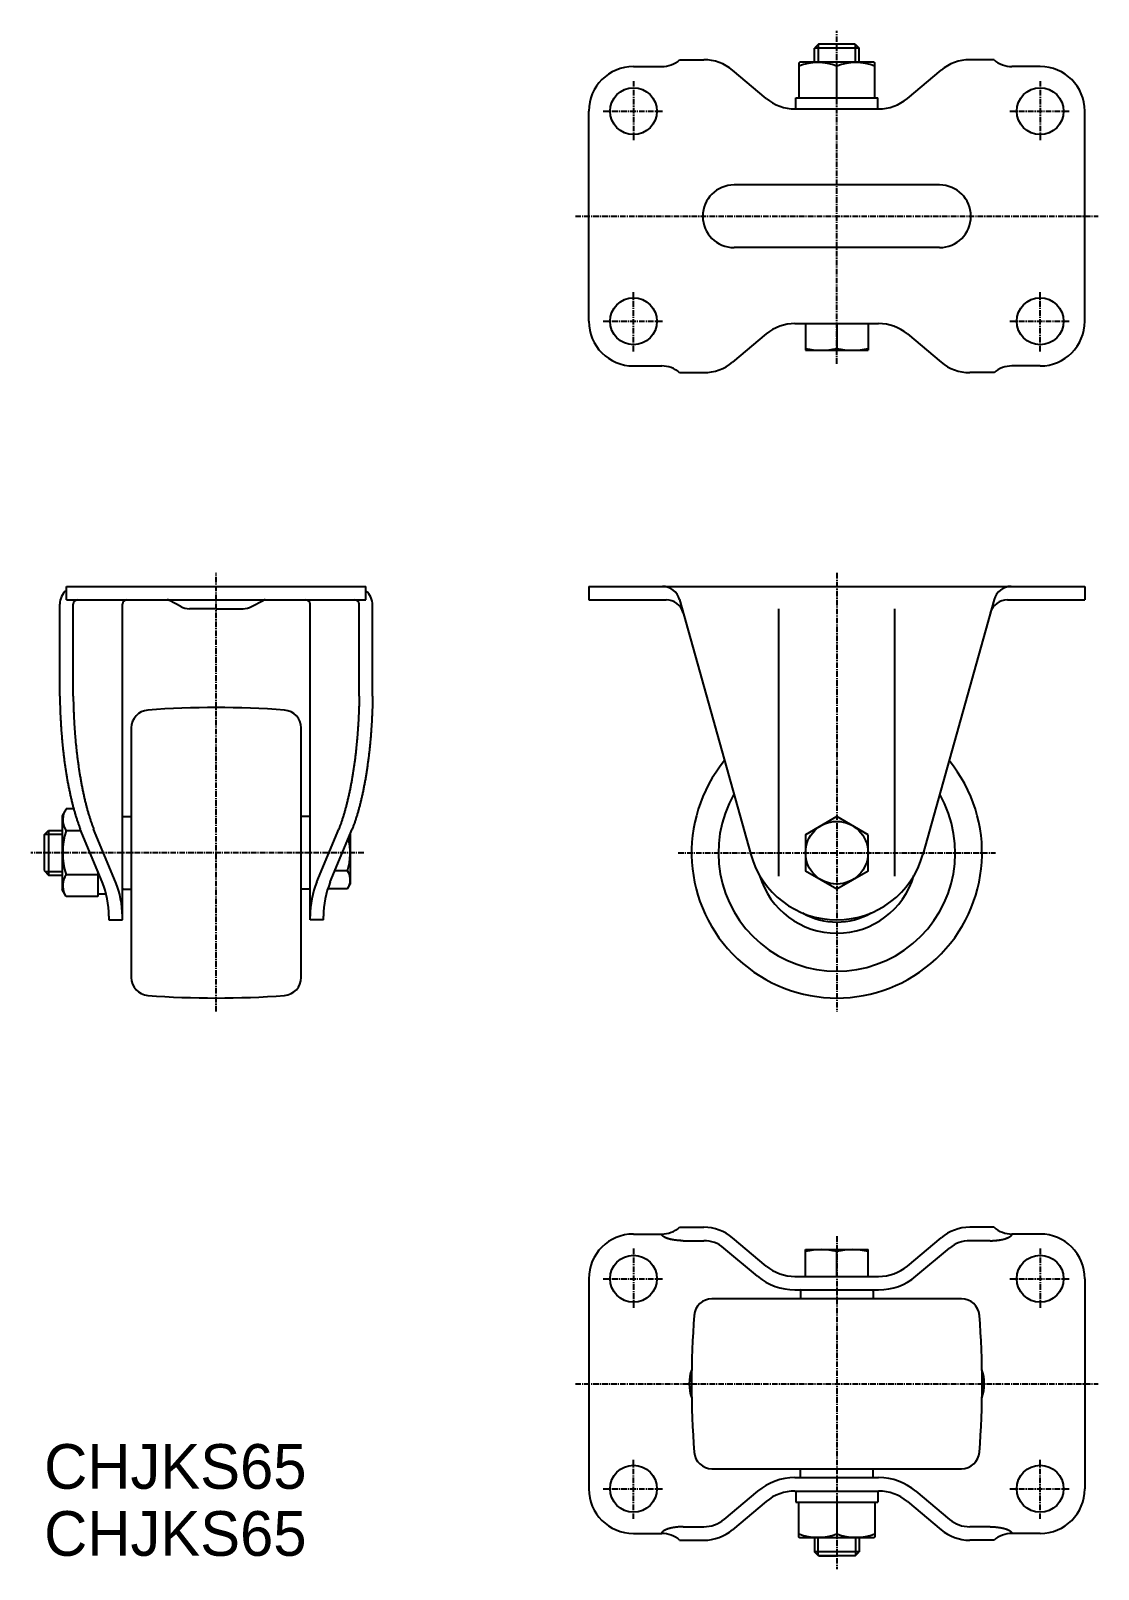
# Model space of a CAD drawing. Extents: x -2838 to -2599, y -132 to 212.
import ezdxf

# ---------------------------------------------------------------- set-up
doc = ezdxf.new("R2010")
doc.units = 0
doc.linetypes.add('CENTER', pattern=[2, 1.25, -0.25, 0.25, -0.25])
doc.layers.get('0').update_dxf_attribs({"linetype": 'CONTINUOUS'})
doc.layers.add('CENTER', color=1, linetype='CENTER')

msp = doc.modelspace()

# ---------------------------------------------------------------- linework, layer by layer
at = {"color": 7, "linetype": 'CONTINUOUS'}
for p, q in [((-2661.52, 209.3), (-2662.39, 208.42)), ((-2652.39, 208.42), (-2662.39, 208.42)), ((-2662.39, 205.3), (-2662.39, 208.42)), ((-2653.27, 209.3), (-2661.52, 209.3)), ((-2653.27, 209.3), (-2652.39, 208.42)), ((-2652.39, 205.3), (-2652.39, 208.42)), ((-2702.89, 204.3), (-2696.58, 204.3)), ((-2692.57, 205.8), (-2687.14, 205.8)), ((-2673.18, 197.13), (-2680.71, 203.46)), ((-2665.64, 205.3), (-2665.89, 205.15)), ((-2665.89, 205.15), (-2665.89, 197.3)), ((-2649.14, 205.3), (-2665.64, 205.3)), ((-2657.39, 197.3), (-2657.39, 204.39)), ((-2649.14, 205.3), (-2648.89, 205.15)), ((-2648.89, 197.3), (-2648.89, 205.15)), ((-2641.6, 197.13), (-2634.07, 203.46)), ((-2622.21, 205.8), (-2627.64, 205.8)), ((-2611.89, 204.3), (-2618.2, 204.3)), ((-2666.59, 197.3), (-2648.19, 197.3)), ((-2666.59, 194.8), (-2666.59, 197.3)), ((-2648.19, 194.8), (-2648.19, 197.3)), ((-2712.89, 147.3), (-2712.89, 194.3)), ((-2666.75, 194.8), (-2648.03, 194.8)), ((-2601.89, 147.3), (-2601.89, 194.3)), ((-2634.39, 177.8), (-2680.39, 177.8)), ((-2634.39, 163.8), (-2680.39, 163.8)), ((-2666.75, 146.8), (-2648.03, 146.8)), ((-2664.39, 146.8), (-2664.39, 140.8)), ((-2657.39, 146.8), (-2657.39, 141.23)), ((-2650.39, 146.8), (-2650.39, 140.8)), ((-2673.18, 144.46), (-2680.71, 138.13)), ((-2641.6, 144.46), (-2634.07, 138.13)), ((-2664.39, 140.8), (-2650.39, 140.8)), ((-2702.89, 137.3), (-2696.58, 137.3)), ((-2692.57, 135.8), (-2687.14, 135.8)), ((-2622.21, 135.8), (-2627.64, 135.8)), ((-2611.89, 137.3), (-2618.2, 137.3)), ((-2829.76, 87.98), (-2762.76, 87.98)), ((-2829.76, 84.98), (-2829.76, 87.98)), ((-2762.76, 84.98), (-2762.76, 87.98)), ((-2712.89, 87.98), (-2601.89, 87.98)), ((-2712.89, 87.98), (-2712.89, 84.98)), ((-2601.89, 87.98), (-2601.89, 84.98)), ((-2831.26, 63.43), (-2831.26, 83.98)), ((-2829.76, 84.98), (-2762.76, 84.98)), ((-2828.26, 63.43), (-2828.26, 83.98)), ((-2817.26, 13.38), (-2817.26, 83.98)), ((-2804.17, 83.47), (-2806.73, 84.86)), ((-2796.26, 82.98), (-2802.26, 82.98)), ((-2796.26, 82.98), (-2790.26, 82.98)), ((-2788.34, 83.47), (-2785.78, 84.86)), ((-2775.26, 13.38), (-2775.26, 83.98)), ((-2764.26, 63.43), (-2764.26, 83.98)), ((-2761.26, 63.43), (-2761.26, 83.78)), ((-2712.89, 84.98), (-2695.59, 84.98)), ((-2692.57, 85.06), (-2676.65, 28)), ((-2670.39, 23.18), (-2670.39, 82.98)), ((-2644.39, 23.18), (-2644.39, 82.98)), ((-2622.21, 85.06), (-2638.13, 28)), ((-2619.19, 84.98), (-2601.89, 84.98)), ((-2815.26, 56.31), (-2815.26, 0.46)), ((-2777.26, 0.46), (-2777.26, 56.31)), ((-2829.85, 38.2), (-2830.76, 36.63)), ((-2828.15, 38.2), (-2829.85, 38.2)), ((-2830.76, 36.63), (-2830.76, 20.13)), ((-2817.06, 36.53), (-2815.26, 36.53)), ((-2775.46, 36.53), (-2777.26, 36.53)), ((-2834.76, 32.38), (-2833.76, 33.38)), ((-2834.76, 32.38), (-2834.76, 24.38)), ((-2833.76, 33.38), (-2833.76, 23.38)), ((-2833.76, 33.38), (-2830.76, 33.38)), ((-2826.52, 33.29), (-2829.85, 33.29)), ((-2821.78, 21.86), (-2826.69, 33.69)), ((-2818.78, 21.86), (-2823.69, 33.69)), ((-2773.73, 21.86), (-2768.82, 33.69)), ((-2770.73, 21.86), (-2765.82, 33.69)), ((-2766.26, 32.65), (-2766.26, 21.38)), ((-2834.76, 24.38), (-2833.76, 23.38)), ((-2822.76, 24.21), (-2822.76, 18.57)), ((-2766.88, 24.34), (-2769.7, 24.34)), ((-2833.76, 23.38), (-2830.76, 23.38)), ((-2822.76, 23.47), (-2829.85, 23.47)), ((-2766.88, 20.3), (-2766.26, 21.38)), ((-2829.85, 18.57), (-2830.76, 20.13)), ((-2822.76, 18.57), (-2829.85, 18.57)), ((-2822.76, 19.18), (-2820.89, 19.18)), ((-2817.06, 20.23), (-2815.26, 20.23)), ((-2775.46, 20.23), (-2777.26, 20.23)), ((-2766.88, 20.3), (-2771.3, 20.3)), ((-2820.26, 14.2), (-2820.26, 13.38)), ((-2772.26, 13.38), (-2772.26, 14.2)), ((-2820.26, 13.38), (-2817.26, 13.38)), ((-2772.26, 13.38), (-2775.26, 13.38)), ((-2702.89, -56.92), (-2696.58, -56.92)), ((-2692.57, -55.42), (-2687.14, -55.42)), ((-2691.74, -58.42), (-2687.14, -58.42)), ((-2673.18, -64.08), (-2680.71, -57.76)), ((-2641.6, -64.08), (-2634.07, -57.76)), ((-2622.21, -55.42), (-2627.64, -55.42)), ((-2623.04, -58.42), (-2627.64, -58.42)), ((-2611.89, -56.92), (-2618.2, -56.92)), ((-2675.11, -66.38), (-2682.64, -60.06)), ((-2664.39, -66.42), (-2664.39, -60.42)), ((-2664.39, -60.42), (-2650.39, -60.42)), ((-2657.39, -66.42), (-2657.39, -60.85)), ((-2650.39, -66.42), (-2650.39, -60.42)), ((-2639.67, -66.38), (-2632.14, -60.06)), ((-2712.89, -66.92), (-2712.89, -113.92)), ((-2666.75, -66.42), (-2648.03, -66.42)), ((-2601.89, -66.92), (-2601.89, -113.92)), ((-2629.47, -71.42), (-2685.32, -71.42)), ((-2666.75, -69.42), (-2648.03, -69.42)), ((-2665.54, -69.62), (-2665.54, -71.42)), ((-2649.24, -69.62), (-2649.24, -71.42)), ((-2685.32, -109.42), (-2629.47, -109.42)), ((-2665.54, -111.22), (-2665.54, -109.42)), ((-2649.24, -111.22), (-2649.24, -109.42)), ((-2666.75, -111.42), (-2648.03, -111.42)), ((-2675.11, -114.46), (-2682.64, -120.78)), ((-2673.18, -116.76), (-2680.71, -123.08)), ((-2666.75, -114.42), (-2648.03, -114.42)), ((-2666.59, -114.42), (-2666.59, -116.92)), ((-2666.59, -116.92), (-2648.19, -116.92)), ((-2665.89, -124.78), (-2665.89, -116.92)), ((-2657.39, -116.92), (-2657.39, -124.02)), ((-2648.89, -116.92), (-2648.89, -124.78)), ((-2648.19, -114.42), (-2648.19, -116.92)), ((-2641.6, -116.76), (-2634.07, -123.08)), ((-2639.67, -114.46), (-2632.14, -120.78)), ((-2691.74, -122.42), (-2687.14, -122.42)), ((-2623.04, -122.42), (-2627.64, -122.42)), ((-2702.89, -123.92), (-2696.58, -123.92)), ((-2692.57, -125.42), (-2687.14, -125.42)), ((-2665.64, -124.92), (-2665.89, -124.78)), ((-2649.14, -124.92), (-2665.64, -124.92)), ((-2662.39, -124.92), (-2662.39, -128.04)), ((-2652.39, -124.92), (-2652.39, -128.04)), ((-2649.14, -124.92), (-2648.89, -124.78)), ((-2622.21, -125.42), (-2627.64, -125.42)), ((-2611.89, -123.92), (-2618.2, -123.92)), ((-2652.39, -128.04), (-2662.39, -128.04)), ((-2661.52, -128.92), (-2662.39, -128.04)), ((-2653.27, -128.92), (-2661.52, -128.92)), ((-2661.52, -128.92), (-2657.39, -128.92)), ((-2653.27, -128.92), (-2657.39, -128.92)), ((-2653.27, -128.92), (-2652.39, -128.04))]:
    msp.add_line(p, q, dxfattribs=at)
at = {"color": 3, "linetype": 'CONTINUOUS'}
for p, q in [((-2661.58, 209.23), (-2661.58, 205.3)), ((-2653.2, 205.3), (-2653.2, 209.23)), ((-2834.57, 32.57), (-2830.76, 32.57)), ((-2834.57, 24.19), (-2830.76, 24.19)), ((-2661.58, -128.86), (-2661.58, -124.92)), ((-2653.2, -124.92), (-2653.2, -128.86))]:
    msp.add_line(p, q, dxfattribs=at)
at = {"color": 7, "linetype": 'CONTINUOUS'}
msp.add_lwpolyline([(-2650.39, 32.42), (-2657.39, 36.46), (-2664.39, 32.42), (-2664.39, 24.34), (-2657.39, 20.3), (-2650.39, 24.34)], close=True, dxfattribs=at)
for points in [[(-2831.26, 63.43, 0), (-2831.25, 63.16, 0), (-2831.25, 62.89, 0), (-2831.24, 62.62, 0), (-2831.24, 62.35, 0), (-2831.23, 62.09, 0), (-2831.23, 61.82, 0), (-2831.22, 61.55, 0), (-2831.21, 61.28, 0), (-2831.2, 61.01, 0), (-2831.19, 60.74, 0), (-2831.18, 60.47, 0), (-2831.18, 60.2, 0), (-2831.16, 59.93, 0), (-2831.15, 59.66, 0), (-2831.14, 59.39, 0), (-2831.13, 59.13, 0), (-2831.12, 58.86, 0), (-2831.1, 58.59, 0), (-2831.09, 58.32, 0), (-2831.08, 58.06, 0), (-2831.06, 57.79, 0), (-2831.05, 57.52, 0), (-2831.03, 57.26, 0), (-2831.01, 56.99, 0), (-2831, 56.72, 0), (-2830.98, 56.46, 0), (-2830.96, 56.19, 0), (-2830.94, 55.93, 0), (-2830.92, 55.67, 0), (-2830.9, 55.4, 0), (-2830.88, 55.14, 0), (-2830.86, 54.88, 0), (-2830.84, 54.61, 0), (-2830.82, 54.35, 0), (-2830.8, 54.09, 0), (-2830.78, 53.83, 0), (-2830.75, 53.57, 0), (-2830.73, 53.31, 0), (-2830.71, 53.05, 0), (-2830.68, 52.79, 0), (-2830.66, 52.53, 0), (-2830.63, 52.28, 0), (-2830.6, 52.02, 0), (-2830.58, 51.76, 0), (-2830.55, 51.51, 0), (-2830.52, 51.25, 0), (-2830.49, 51, 0), (-2830.46, 50.74, 0), (-2830.43, 50.49, 0), (-2830.4, 50.24, 0), (-2830.37, 49.98, 0), (-2830.34, 49.73, 0), (-2830.31, 49.48, 0), (-2830.28, 49.23, 0), (-2830.25, 48.98, 0), (-2830.21, 48.74, 0), (-2830.18, 48.49, 0), (-2830.15, 48.24, 0), (-2830.11, 48, 0), (-2830.08, 47.75, 0), (-2830.04, 47.51, 0), (-2830.01, 47.26, 0), (-2829.97, 47.02, 0), (-2829.93, 46.78, 0), (-2829.9, 46.54, 0), (-2829.86, 46.3, 0), (-2829.82, 46.06, 0), (-2829.78, 45.82, 0), (-2829.74, 45.59, 0), (-2829.7, 45.35, 0), (-2829.66, 45.12, 0), (-2829.62, 44.88, 0), (-2829.58, 44.65, 0), (-2829.54, 44.42, 0), (-2829.5, 44.18, 0), (-2829.46, 43.95, 0), (-2829.41, 43.73, 0), (-2829.37, 43.5, 0), (-2829.33, 43.27, 0), (-2829.28, 43.05, 0), (-2829.24, 42.82, 0), (-2829.19, 42.6, 0), (-2829.15, 42.37, 0), (-2829.1, 42.15, 0), (-2829.05, 41.93, 0), (-2829.01, 41.71, 0), (-2828.96, 41.5, 0), (-2828.91, 41.28, 0), (-2828.87, 41.06, 0), (-2828.82, 40.85, 0), (-2828.77, 40.64, 0), (-2828.72, 40.42, 0), (-2828.67, 40.21, 0), (-2828.62, 40, 0), (-2828.57, 39.8, 0), (-2828.52, 39.59, 0), (-2828.47, 39.38, 0), (-2828.41, 39.18, 0), (-2828.36, 38.98, 0), (-2828.31, 38.77, 0), (-2828.26, 38.57, 0), (-2828.2, 38.37, 0), (-2828.15, 38.18, 0), (-2828.1, 37.98, 0), (-2828.04, 37.78, 0), (-2827.99, 37.59, 0), (-2827.93, 37.4, 0), (-2827.88, 37.21, 0), (-2827.82, 37.02, 0), (-2827.76, 36.83, 0), (-2827.71, 36.64, 0), (-2827.65, 36.46, 0), (-2827.59, 36.27, 0), (-2827.54, 36.09, 0), (-2827.48, 35.91, 0), (-2827.42, 35.73, 0), (-2827.36, 35.55, 0), (-2827.3, 35.38, 0), (-2827.24, 35.2, 0), (-2827.18, 35.03, 0), (-2827.12, 34.86, 0), (-2827.06, 34.69, 0), (-2827, 34.52, 0), (-2826.94, 34.35, 0), (-2826.88, 34.18, 0), (-2826.82, 34.02, 0), (-2826.75, 33.86, 0), (-2826.69, 33.69, 0)], [(-2828.26, 63.43, 0), (-2828.25, 63.16, 0), (-2828.25, 62.89, 0), (-2828.24, 62.62, 0), (-2828.24, 62.35, 0), (-2828.23, 62.09, 0), (-2828.23, 61.82, 0), (-2828.22, 61.55, 0), (-2828.21, 61.28, 0), (-2828.2, 61.01, 0), (-2828.19, 60.74, 0), (-2828.18, 60.47, 0), (-2828.18, 60.2, 0), (-2828.16, 59.93, 0), (-2828.15, 59.66, 0), (-2828.14, 59.39, 0), (-2828.13, 59.13, 0), (-2828.12, 58.86, 0), (-2828.1, 58.59, 0), (-2828.09, 58.32, 0), (-2828.08, 58.06, 0), (-2828.06, 57.79, 0), (-2828.05, 57.52, 0), (-2828.03, 57.26, 0), (-2828.01, 56.99, 0), (-2828, 56.72, 0), (-2827.98, 56.46, 0), (-2827.96, 56.19, 0), (-2827.94, 55.93, 0), (-2827.92, 55.67, 0), (-2827.9, 55.4, 0), (-2827.88, 55.14, 0), (-2827.86, 54.88, 0), (-2827.84, 54.61, 0), (-2827.82, 54.35, 0), (-2827.8, 54.09, 0), (-2827.78, 53.83, 0), (-2827.75, 53.57, 0), (-2827.73, 53.31, 0), (-2827.71, 53.05, 0), (-2827.68, 52.79, 0), (-2827.66, 52.53, 0), (-2827.63, 52.28, 0), (-2827.6, 52.02, 0), (-2827.58, 51.76, 0), (-2827.55, 51.51, 0), (-2827.52, 51.25, 0), (-2827.49, 51, 0), (-2827.46, 50.74, 0), (-2827.43, 50.49, 0), (-2827.4, 50.24, 0), (-2827.37, 49.98, 0), (-2827.34, 49.73, 0), (-2827.31, 49.48, 0), (-2827.28, 49.23, 0), (-2827.25, 48.98, 0), (-2827.21, 48.74, 0), (-2827.18, 48.49, 0), (-2827.15, 48.24, 0), (-2827.11, 48, 0), (-2827.08, 47.75, 0), (-2827.04, 47.51, 0), (-2827.01, 47.26, 0), (-2826.97, 47.02, 0), (-2826.93, 46.78, 0), (-2826.9, 46.54, 0), (-2826.86, 46.3, 0), (-2826.82, 46.06, 0), (-2826.78, 45.82, 0), (-2826.74, 45.59, 0), (-2826.7, 45.35, 0), (-2826.66, 45.12, 0), (-2826.62, 44.88, 0), (-2826.58, 44.65, 0), (-2826.54, 44.42, 0), (-2826.5, 44.18, 0), (-2826.46, 43.95, 0), (-2826.41, 43.73, 0), (-2826.37, 43.5, 0), (-2826.33, 43.27, 0), (-2826.28, 43.05, 0), (-2826.24, 42.82, 0), (-2826.19, 42.6, 0), (-2826.15, 42.37, 0), (-2826.1, 42.15, 0), (-2826.05, 41.93, 0), (-2826.01, 41.71, 0), (-2825.96, 41.5, 0), (-2825.91, 41.28, 0), (-2825.87, 41.06, 0), (-2825.82, 40.85, 0), (-2825.77, 40.64, 0), (-2825.72, 40.42, 0), (-2825.67, 40.21, 0), (-2825.62, 40, 0), (-2825.57, 39.8, 0), (-2825.52, 39.59, 0), (-2825.47, 39.38, 0), (-2825.41, 39.18, 0), (-2825.36, 38.98, 0), (-2825.31, 38.77, 0), (-2825.26, 38.57, 0), (-2825.2, 38.37, 0), (-2825.15, 38.18, 0), (-2825.1, 37.98, 0), (-2825.04, 37.78, 0), (-2824.99, 37.59, 0), (-2824.93, 37.4, 0), (-2824.88, 37.21, 0), (-2824.82, 37.02, 0), (-2824.76, 36.83, 0), (-2824.71, 36.64, 0), (-2824.65, 36.46, 0), (-2824.59, 36.27, 0), (-2824.54, 36.09, 0), (-2824.48, 35.91, 0), (-2824.42, 35.73, 0), (-2824.36, 35.55, 0), (-2824.3, 35.38, 0), (-2824.24, 35.2, 0), (-2824.18, 35.03, 0), (-2824.12, 34.86, 0), (-2824.06, 34.69, 0), (-2824, 34.52, 0), (-2823.94, 34.35, 0), (-2823.88, 34.18, 0), (-2823.82, 34.02, 0), (-2823.75, 33.86, 0), (-2823.69, 33.69, 0)], [(-2764.26, 63.43, 0), (-2764.26, 63.16, 0), (-2764.27, 62.89, 0), (-2764.27, 62.62, 0), (-2764.28, 62.35, 0), (-2764.28, 62.09, 0), (-2764.29, 61.82, 0), (-2764.3, 61.55, 0), (-2764.3, 61.28, 0), (-2764.31, 61.01, 0), (-2764.32, 60.74, 0), (-2764.33, 60.47, 0), (-2764.34, 60.2, 0), (-2764.35, 59.93, 0), (-2764.36, 59.66, 0), (-2764.37, 59.39, 0), (-2764.39, 59.13, 0), (-2764.4, 58.86, 0), (-2764.41, 58.59, 0), (-2764.42, 58.32, 0), (-2764.44, 58.06, 0), (-2764.45, 57.79, 0), (-2764.47, 57.52, 0), (-2764.48, 57.26, 0), (-2764.5, 56.99, 0), (-2764.52, 56.72, 0), (-2764.54, 56.46, 0), (-2764.55, 56.19, 0), (-2764.57, 55.93, 0), (-2764.59, 55.67, 0), (-2764.61, 55.4, 0), (-2764.63, 55.14, 0), (-2764.65, 54.88, 0), (-2764.67, 54.61, 0), (-2764.69, 54.35, 0), (-2764.72, 54.09, 0), (-2764.74, 53.83, 0), (-2764.76, 53.57, 0), (-2764.79, 53.31, 0), (-2764.81, 53.05, 0), (-2764.84, 52.79, 0), (-2764.86, 52.53, 0), (-2764.89, 52.28, 0), (-2764.91, 52.02, 0), (-2764.94, 51.76, 0), (-2764.97, 51.51, 0), (-2764.99, 51.25, 0), (-2765.02, 51, 0), (-2765.05, 50.74, 0), (-2765.08, 50.49, 0), (-2765.11, 50.24, 0), (-2765.14, 49.98, 0), (-2765.17, 49.73, 0), (-2765.2, 49.48, 0), (-2765.24, 49.23, 0), (-2765.27, 48.98, 0), (-2765.3, 48.74, 0), (-2765.33, 48.49, 0), (-2765.37, 48.24, 0), (-2765.4, 48, 0), (-2765.44, 47.75, 0), (-2765.47, 47.51, 0), (-2765.51, 47.26, 0), (-2765.55, 47.02, 0), (-2765.58, 46.78, 0), (-2765.62, 46.54, 0), (-2765.66, 46.3, 0), (-2765.69, 46.06, 0), (-2765.73, 45.82, 0), (-2765.77, 45.59, 0), (-2765.81, 45.35, 0), (-2765.85, 45.12, 0), (-2765.89, 44.88, 0), (-2765.93, 44.65, 0), (-2765.98, 44.42, 0), (-2766.02, 44.18, 0), (-2766.06, 43.95, 0), (-2766.1, 43.73, 0), (-2766.15, 43.5, 0), (-2766.19, 43.27, 0), (-2766.23, 43.05, 0), (-2766.28, 42.82, 0), (-2766.32, 42.6, 0), (-2766.37, 42.37, 0), (-2766.41, 42.15, 0), (-2766.46, 41.93, 0), (-2766.51, 41.71, 0), (-2766.55, 41.5, 0), (-2766.6, 41.28, 0), (-2766.65, 41.06, 0), (-2766.7, 40.85, 0), (-2766.75, 40.64, 0), (-2766.8, 40.42, 0), (-2766.85, 40.21, 0), (-2766.9, 40, 0), (-2766.95, 39.8, 0), (-2767, 39.59, 0), (-2767.05, 39.38, 0), (-2767.1, 39.18, 0), (-2767.15, 38.98, 0), (-2767.21, 38.77, 0), (-2767.26, 38.57, 0), (-2767.31, 38.37, 0), (-2767.37, 38.18, 0), (-2767.42, 37.98, 0), (-2767.47, 37.78, 0), (-2767.53, 37.59, 0), (-2767.58, 37.4, 0), (-2767.64, 37.21, 0), (-2767.7, 37.02, 0), (-2767.75, 36.83, 0), (-2767.81, 36.64, 0), (-2767.87, 36.46, 0), (-2767.92, 36.27, 0), (-2767.98, 36.09, 0), (-2768.04, 35.91, 0), (-2768.1, 35.73, 0), (-2768.16, 35.55, 0), (-2768.21, 35.38, 0), (-2768.27, 35.2, 0), (-2768.33, 35.03, 0), (-2768.39, 34.86, 0), (-2768.45, 34.69, 0), (-2768.51, 34.52, 0), (-2768.58, 34.35, 0), (-2768.64, 34.18, 0), (-2768.7, 34.02, 0), (-2768.76, 33.86, 0), (-2768.82, 33.69, 0)], [(-2761.26, 63.43, 0), (-2761.26, 63.16, 0), (-2761.27, 62.89, 0), (-2761.27, 62.62, 0), (-2761.28, 62.35, 0), (-2761.28, 62.09, 0), (-2761.29, 61.82, 0), (-2761.3, 61.55, 0), (-2761.3, 61.28, 0), (-2761.31, 61.01, 0), (-2761.32, 60.74, 0), (-2761.33, 60.47, 0), (-2761.34, 60.2, 0), (-2761.35, 59.93, 0), (-2761.36, 59.66, 0), (-2761.37, 59.39, 0), (-2761.39, 59.13, 0), (-2761.4, 58.86, 0), (-2761.41, 58.59, 0), (-2761.42, 58.32, 0), (-2761.44, 58.06, 0), (-2761.45, 57.79, 0), (-2761.47, 57.52, 0), (-2761.48, 57.26, 0), (-2761.5, 56.99, 0), (-2761.52, 56.72, 0), (-2761.54, 56.46, 0), (-2761.55, 56.19, 0), (-2761.57, 55.93, 0), (-2761.59, 55.67, 0), (-2761.61, 55.4, 0), (-2761.63, 55.14, 0), (-2761.65, 54.88, 0), (-2761.67, 54.61, 0), (-2761.69, 54.35, 0), (-2761.72, 54.09, 0), (-2761.74, 53.83, 0), (-2761.76, 53.57, 0), (-2761.79, 53.31, 0), (-2761.81, 53.05, 0), (-2761.84, 52.79, 0), (-2761.86, 52.53, 0), (-2761.89, 52.28, 0), (-2761.91, 52.02, 0), (-2761.94, 51.76, 0), (-2761.97, 51.51, 0), (-2761.99, 51.25, 0), (-2762.02, 51, 0), (-2762.05, 50.74, 0), (-2762.08, 50.49, 0), (-2762.11, 50.24, 0), (-2762.14, 49.98, 0), (-2762.17, 49.73, 0), (-2762.2, 49.48, 0), (-2762.24, 49.23, 0), (-2762.27, 48.98, 0), (-2762.3, 48.74, 0), (-2762.33, 48.49, 0), (-2762.37, 48.24, 0), (-2762.4, 48, 0), (-2762.44, 47.75, 0), (-2762.47, 47.51, 0), (-2762.51, 47.26, 0), (-2762.55, 47.02, 0), (-2762.58, 46.78, 0), (-2762.62, 46.54, 0), (-2762.66, 46.3, 0), (-2762.69, 46.06, 0), (-2762.73, 45.82, 0), (-2762.77, 45.59, 0), (-2762.81, 45.35, 0), (-2762.85, 45.12, 0), (-2762.89, 44.88, 0), (-2762.93, 44.65, 0), (-2762.98, 44.42, 0), (-2763.02, 44.18, 0), (-2763.06, 43.95, 0), (-2763.1, 43.73, 0), (-2763.15, 43.5, 0), (-2763.19, 43.27, 0), (-2763.23, 43.05, 0), (-2763.28, 42.82, 0), (-2763.32, 42.6, 0), (-2763.37, 42.37, 0), (-2763.41, 42.15, 0), (-2763.46, 41.93, 0), (-2763.51, 41.71, 0), (-2763.55, 41.5, 0), (-2763.6, 41.28, 0), (-2763.65, 41.06, 0), (-2763.7, 40.85, 0), (-2763.75, 40.64, 0), (-2763.8, 40.42, 0), (-2763.85, 40.21, 0), (-2763.9, 40, 0), (-2763.95, 39.8, 0), (-2764, 39.59, 0), (-2764.05, 39.38, 0), (-2764.1, 39.18, 0), (-2764.15, 38.98, 0), (-2764.21, 38.77, 0), (-2764.26, 38.57, 0), (-2764.31, 38.37, 0), (-2764.37, 38.18, 0), (-2764.42, 37.98, 0), (-2764.47, 37.78, 0), (-2764.53, 37.59, 0), (-2764.58, 37.4, 0), (-2764.64, 37.21, 0), (-2764.7, 37.02, 0), (-2764.75, 36.83, 0), (-2764.81, 36.64, 0), (-2764.87, 36.46, 0), (-2764.92, 36.27, 0), (-2764.98, 36.09, 0), (-2765.04, 35.91, 0), (-2765.1, 35.73, 0), (-2765.16, 35.55, 0), (-2765.21, 35.38, 0), (-2765.27, 35.2, 0), (-2765.33, 35.03, 0), (-2765.39, 34.86, 0), (-2765.45, 34.69, 0), (-2765.51, 34.52, 0), (-2765.58, 34.35, 0), (-2765.64, 34.18, 0), (-2765.7, 34.02, 0), (-2765.76, 33.86, 0), (-2765.82, 33.69, 0)], [(-2691.74, -58.42, 0), (-2691.8, -58.42, 0), (-2691.85, -58.42, 0), (-2691.91, -58.42, 0), (-2691.97, -58.42, 0), (-2692.03, -58.41, 0), (-2692.09, -58.41, 0), (-2692.15, -58.41, 0), (-2692.2, -58.41, 0), (-2692.26, -58.41, 0), (-2692.32, -58.4, 0), (-2692.38, -58.4, 0), (-2692.44, -58.4, 0), (-2692.49, -58.39, 0), (-2692.55, -58.39, 0), (-2692.61, -58.39, 0), (-2692.67, -58.38, 0), (-2692.72, -58.38, 0), (-2692.78, -58.38, 0), (-2692.84, -58.37, 0), (-2692.89, -58.37, 0), (-2692.95, -58.36, 0), (-2693.01, -58.36, 0), (-2693.06, -58.35, 0), (-2693.12, -58.35, 0), (-2693.17, -58.34, 0), (-2693.23, -58.33, 0), (-2693.28, -58.33, 0), (-2693.34, -58.32, 0), (-2693.4, -58.31, 0), (-2693.45, -58.31, 0), (-2693.5, -58.3, 0), (-2693.56, -58.29, 0), (-2693.61, -58.29, 0), (-2693.67, -58.28, 0), (-2693.72, -58.27, 0), (-2693.77, -58.26, 0), (-2693.83, -58.25, 0), (-2693.88, -58.25, 0), (-2693.93, -58.24, 0), (-2693.98, -58.23, 0), (-2694.03, -58.22, 0), (-2694.08, -58.21, 0), (-2694.14, -58.2, 0), (-2694.19, -58.19, 0), (-2694.24, -58.18, 0), (-2694.29, -58.17, 0), (-2694.34, -58.16, 0), (-2694.38, -58.15, 0), (-2694.43, -58.14, 0), (-2694.48, -58.13, 0), (-2694.53, -58.12, 0), (-2694.58, -58.11, 0), (-2694.62, -58.1, 0), (-2694.67, -58.09, 0), (-2694.72, -58.08, 0), (-2694.76, -58.06, 0), (-2694.81, -58.05, 0), (-2694.85, -58.04, 0), (-2694.9, -58.03, 0), (-2694.94, -58.02, 0), (-2694.98, -58, 0), (-2695.03, -57.99, 0), (-2695.07, -57.98, 0), (-2695.11, -57.97, 0), (-2695.15, -57.95, 0), (-2695.19, -57.94, 0), (-2695.24, -57.93, 0), (-2695.28, -57.91, 0), (-2695.32, -57.9, 0), (-2695.35, -57.88, 0), (-2695.39, -57.87, 0), (-2695.43, -57.86, 0), (-2695.47, -57.84, 0), (-2695.51, -57.83, 0), (-2695.54, -57.81, 0), (-2695.58, -57.8, 0), (-2695.61, -57.78, 0), (-2695.65, -57.77, 0), (-2695.68, -57.76, 0), (-2695.72, -57.74, 0), (-2695.75, -57.72, 0), (-2695.78, -57.71, 0), (-2695.81, -57.69, 0), (-2695.84, -57.68, 0), (-2695.87, -57.66, 0), (-2695.9, -57.65, 0), (-2695.93, -57.63, 0), (-2695.96, -57.62, 0), (-2695.99, -57.6, 0), (-2696.02, -57.58, 0), (-2696.05, -57.57, 0), (-2696.07, -57.55, 0), (-2696.1, -57.53, 0), (-2696.12, -57.52, 0), (-2696.15, -57.5, 0), (-2696.17, -57.48, 0), (-2696.19, -57.47, 0), (-2696.22, -57.45, 0), (-2696.24, -57.43, 0), (-2696.26, -57.42, 0), (-2696.28, -57.4, 0), (-2696.3, -57.38, 0), (-2696.32, -57.37, 0), (-2696.34, -57.35, 0), (-2696.36, -57.33, 0), (-2696.37, -57.31, 0), (-2696.39, -57.3, 0), (-2696.41, -57.28, 0), (-2696.42, -57.26, 0), (-2696.44, -57.24, 0), (-2696.45, -57.23, 0), (-2696.46, -57.21, 0), (-2696.48, -57.19, 0), (-2696.49, -57.17, 0), (-2696.5, -57.15, 0), (-2696.51, -57.14, 0), (-2696.52, -57.12, 0), (-2696.53, -57.1, 0), (-2696.54, -57.08, 0), (-2696.54, -57.06, 0), (-2696.55, -57.05, 0), (-2696.56, -57.03, 0), (-2696.56, -57.01, 0), (-2696.57, -56.99, 0), (-2696.57, -56.97, 0), (-2696.57, -56.96, 0), (-2696.58, -56.94, 0), (-2696.58, -56.92, 0)], [(-2623.04, -58.42, 0), (-2622.99, -58.42, 0), (-2622.93, -58.42, 0), (-2622.87, -58.42, 0), (-2622.81, -58.42, 0), (-2622.75, -58.41, 0), (-2622.69, -58.41, 0), (-2622.64, -58.41, 0), (-2622.58, -58.41, 0), (-2622.52, -58.41, 0), (-2622.46, -58.4, 0), (-2622.4, -58.4, 0), (-2622.35, -58.4, 0), (-2622.29, -58.39, 0), (-2622.23, -58.39, 0), (-2622.17, -58.39, 0), (-2622.12, -58.38, 0), (-2622.06, -58.38, 0), (-2622, -58.38, 0), (-2621.95, -58.37, 0), (-2621.89, -58.37, 0), (-2621.83, -58.36, 0), (-2621.78, -58.36, 0), (-2621.72, -58.35, 0), (-2621.66, -58.35, 0), (-2621.61, -58.34, 0), (-2621.55, -58.33, 0), (-2621.5, -58.33, 0), (-2621.44, -58.32, 0), (-2621.39, -58.31, 0), (-2621.33, -58.31, 0), (-2621.28, -58.3, 0), (-2621.22, -58.29, 0), (-2621.17, -58.29, 0), (-2621.12, -58.28, 0), (-2621.06, -58.27, 0), (-2621.01, -58.26, 0), (-2620.96, -58.25, 0), (-2620.9, -58.25, 0), (-2620.85, -58.24, 0), (-2620.8, -58.23, 0), (-2620.75, -58.22, 0), (-2620.7, -58.21, 0), (-2620.65, -58.2, 0), (-2620.6, -58.19, 0), (-2620.55, -58.18, 0), (-2620.5, -58.17, 0), (-2620.45, -58.16, 0), (-2620.4, -58.15, 0), (-2620.35, -58.14, 0), (-2620.3, -58.13, 0), (-2620.25, -58.12, 0), (-2620.21, -58.11, 0), (-2620.16, -58.1, 0), (-2620.11, -58.09, 0), (-2620.07, -58.08, 0), (-2620.02, -58.06, 0), (-2619.97, -58.05, 0), (-2619.93, -58.04, 0), (-2619.88, -58.03, 0), (-2619.84, -58.02, 0), (-2619.8, -58, 0), (-2619.75, -57.99, 0), (-2619.71, -57.98, 0), (-2619.67, -57.97, 0), (-2619.63, -57.95, 0), (-2619.59, -57.94, 0), (-2619.55, -57.93, 0), (-2619.51, -57.91, 0), (-2619.47, -57.9, 0), (-2619.43, -57.88, 0), (-2619.39, -57.87, 0), (-2619.35, -57.86, 0), (-2619.31, -57.84, 0), (-2619.28, -57.83, 0), (-2619.24, -57.81, 0), (-2619.2, -57.8, 0), (-2619.17, -57.78, 0), (-2619.13, -57.77, 0), (-2619.1, -57.76, 0), (-2619.07, -57.74, 0), (-2619.03, -57.72, 0), (-2619, -57.71, 0), (-2618.97, -57.69, 0), (-2618.94, -57.68, 0), (-2618.91, -57.66, 0), (-2618.88, -57.65, 0), (-2618.85, -57.63, 0), (-2618.82, -57.62, 0), (-2618.79, -57.6, 0), (-2618.76, -57.58, 0), (-2618.74, -57.57, 0), (-2618.71, -57.55, 0), (-2618.68, -57.53, 0), (-2618.66, -57.52, 0), (-2618.63, -57.5, 0), (-2618.61, -57.48, 0), (-2618.59, -57.47, 0), (-2618.57, -57.45, 0), (-2618.54, -57.43, 0), (-2618.52, -57.42, 0), (-2618.5, -57.4, 0), (-2618.48, -57.38, 0), (-2618.46, -57.37, 0), (-2618.44, -57.35, 0), (-2618.43, -57.33, 0), (-2618.41, -57.31, 0), (-2618.39, -57.3, 0), (-2618.38, -57.28, 0), (-2618.36, -57.26, 0), (-2618.35, -57.24, 0), (-2618.33, -57.23, 0), (-2618.32, -57.21, 0), (-2618.31, -57.19, 0), (-2618.29, -57.17, 0), (-2618.28, -57.15, 0), (-2618.27, -57.14, 0), (-2618.26, -57.12, 0), (-2618.25, -57.1, 0), (-2618.25, -57.08, 0), (-2618.24, -57.06, 0), (-2618.23, -57.05, 0), (-2618.23, -57.03, 0), (-2618.22, -57.01, 0), (-2618.21, -56.99, 0), (-2618.21, -56.97, 0), (-2618.21, -56.96, 0), (-2618.2, -56.94, 0), (-2618.2, -56.92, 0)], [(-2691.74, -122.42, 0), (-2691.8, -122.42, 0), (-2691.85, -122.42, 0), (-2691.91, -122.42, 0), (-2691.97, -122.42, 0), (-2692.03, -122.42, 0), (-2692.09, -122.43, 0), (-2692.15, -122.43, 0), (-2692.2, -122.43, 0), (-2692.26, -122.43, 0), (-2692.32, -122.44, 0), (-2692.38, -122.44, 0), (-2692.44, -122.44, 0), (-2692.49, -122.44, 0), (-2692.55, -122.45, 0), (-2692.61, -122.45, 0), (-2692.67, -122.46, 0), (-2692.72, -122.46, 0), (-2692.78, -122.47, 0), (-2692.84, -122.47, 0), (-2692.89, -122.47, 0), (-2692.95, -122.48, 0), (-2693.01, -122.48, 0), (-2693.06, -122.49, 0), (-2693.12, -122.5, 0), (-2693.17, -122.5, 0), (-2693.23, -122.51, 0), (-2693.28, -122.51, 0), (-2693.34, -122.52, 0), (-2693.4, -122.53, 0), (-2693.45, -122.53, 0), (-2693.5, -122.54, 0), (-2693.56, -122.55, 0), (-2693.61, -122.55, 0), (-2693.67, -122.56, 0), (-2693.72, -122.57, 0), (-2693.77, -122.58, 0), (-2693.83, -122.58, 0), (-2693.88, -122.59, 0), (-2693.93, -122.6, 0), (-2693.98, -122.61, 0), (-2694.03, -122.62, 0), (-2694.08, -122.63, 0), (-2694.14, -122.64, 0), (-2694.19, -122.65, 0), (-2694.24, -122.66, 0), (-2694.29, -122.67, 0), (-2694.34, -122.68, 0), (-2694.38, -122.69, 0), (-2694.43, -122.7, 0), (-2694.48, -122.71, 0), (-2694.53, -122.72, 0), (-2694.58, -122.73, 0), (-2694.62, -122.74, 0), (-2694.67, -122.75, 0), (-2694.72, -122.76, 0), (-2694.76, -122.78, 0), (-2694.81, -122.79, 0), (-2694.85, -122.8, 0), (-2694.9, -122.81, 0), (-2694.94, -122.82, 0), (-2694.98, -122.84, 0), (-2695.03, -122.85, 0), (-2695.07, -122.86, 0), (-2695.11, -122.88, 0), (-2695.15, -122.89, 0), (-2695.19, -122.9, 0), (-2695.24, -122.91, 0), (-2695.28, -122.93, 0), (-2695.32, -122.94, 0), (-2695.35, -122.95, 0), (-2695.39, -122.97, 0), (-2695.43, -122.98, 0), (-2695.47, -123, 0), (-2695.51, -123.01, 0), (-2695.54, -123.03, 0), (-2695.58, -123.04, 0), (-2695.61, -123.06, 0), (-2695.65, -123.07, 0), (-2695.68, -123.08, 0), (-2695.72, -123.1, 0), (-2695.75, -123.11, 0), (-2695.78, -123.13, 0), (-2695.81, -123.15, 0), (-2695.84, -123.16, 0), (-2695.87, -123.18, 0), (-2695.9, -123.19, 0), (-2695.93, -123.21, 0), (-2695.96, -123.22, 0), (-2695.99, -123.24, 0), (-2696.02, -123.26, 0), (-2696.05, -123.27, 0), (-2696.07, -123.29, 0), (-2696.1, -123.31, 0), (-2696.12, -123.32, 0), (-2696.15, -123.34, 0), (-2696.17, -123.36, 0), (-2696.19, -123.37, 0), (-2696.22, -123.39, 0), (-2696.24, -123.41, 0), (-2696.26, -123.42, 0), (-2696.28, -123.44, 0), (-2696.3, -123.46, 0), (-2696.32, -123.47, 0), (-2696.34, -123.49, 0), (-2696.36, -123.51, 0), (-2696.37, -123.53, 0), (-2696.39, -123.55, 0), (-2696.41, -123.56, 0), (-2696.42, -123.58, 0), (-2696.44, -123.6, 0), (-2696.45, -123.61, 0), (-2696.46, -123.63, 0), (-2696.48, -123.65, 0), (-2696.49, -123.67, 0), (-2696.5, -123.69, 0), (-2696.51, -123.7, 0), (-2696.52, -123.72, 0), (-2696.53, -123.74, 0), (-2696.54, -123.76, 0), (-2696.54, -123.78, 0), (-2696.55, -123.79, 0), (-2696.56, -123.81, 0), (-2696.56, -123.83, 0), (-2696.57, -123.85, 0), (-2696.57, -123.87, 0), (-2696.57, -123.88, 0), (-2696.58, -123.9, 0), (-2696.58, -123.92, 0)], [(-2623.04, -122.42, 0), (-2622.99, -122.42, 0), (-2622.93, -122.42, 0), (-2622.87, -122.42, 0), (-2622.81, -122.42, 0), (-2622.75, -122.42, 0), (-2622.69, -122.43, 0), (-2622.64, -122.43, 0), (-2622.58, -122.43, 0), (-2622.52, -122.43, 0), (-2622.46, -122.44, 0), (-2622.4, -122.44, 0), (-2622.35, -122.44, 0), (-2622.29, -122.44, 0), (-2622.23, -122.45, 0), (-2622.17, -122.45, 0), (-2622.12, -122.46, 0), (-2622.06, -122.46, 0), (-2622, -122.47, 0), (-2621.95, -122.47, 0), (-2621.89, -122.47, 0), (-2621.83, -122.48, 0), (-2621.78, -122.48, 0), (-2621.72, -122.49, 0), (-2621.66, -122.5, 0), (-2621.61, -122.5, 0), (-2621.55, -122.51, 0), (-2621.5, -122.51, 0), (-2621.44, -122.52, 0), (-2621.39, -122.53, 0), (-2621.33, -122.53, 0), (-2621.28, -122.54, 0), (-2621.22, -122.55, 0), (-2621.17, -122.55, 0), (-2621.12, -122.56, 0), (-2621.06, -122.57, 0), (-2621.01, -122.58, 0), (-2620.96, -122.58, 0), (-2620.9, -122.59, 0), (-2620.85, -122.6, 0), (-2620.8, -122.61, 0), (-2620.75, -122.62, 0), (-2620.7, -122.63, 0), (-2620.65, -122.64, 0), (-2620.6, -122.65, 0), (-2620.55, -122.66, 0), (-2620.5, -122.67, 0), (-2620.45, -122.68, 0), (-2620.4, -122.69, 0), (-2620.35, -122.7, 0), (-2620.3, -122.71, 0), (-2620.25, -122.72, 0), (-2620.21, -122.73, 0), (-2620.16, -122.74, 0), (-2620.11, -122.75, 0), (-2620.07, -122.76, 0), (-2620.02, -122.78, 0), (-2619.97, -122.79, 0), (-2619.93, -122.8, 0), (-2619.88, -122.81, 0), (-2619.84, -122.82, 0), (-2619.8, -122.84, 0), (-2619.75, -122.85, 0), (-2619.71, -122.86, 0), (-2619.67, -122.88, 0), (-2619.63, -122.89, 0), (-2619.59, -122.9, 0), (-2619.55, -122.91, 0), (-2619.51, -122.93, 0), (-2619.47, -122.94, 0), (-2619.43, -122.95, 0), (-2619.39, -122.97, 0), (-2619.35, -122.98, 0), (-2619.31, -123, 0), (-2619.28, -123.01, 0), (-2619.24, -123.03, 0), (-2619.2, -123.04, 0), (-2619.17, -123.06, 0), (-2619.13, -123.07, 0), (-2619.1, -123.08, 0), (-2619.07, -123.1, 0), (-2619.03, -123.11, 0), (-2619, -123.13, 0), (-2618.97, -123.15, 0), (-2618.94, -123.16, 0), (-2618.91, -123.18, 0), (-2618.88, -123.19, 0), (-2618.85, -123.21, 0), (-2618.82, -123.22, 0), (-2618.79, -123.24, 0), (-2618.76, -123.26, 0), (-2618.74, -123.27, 0), (-2618.71, -123.29, 0), (-2618.68, -123.31, 0), (-2618.66, -123.32, 0), (-2618.63, -123.34, 0), (-2618.61, -123.36, 0), (-2618.59, -123.37, 0), (-2618.57, -123.39, 0), (-2618.54, -123.41, 0), (-2618.52, -123.42, 0), (-2618.5, -123.44, 0), (-2618.48, -123.46, 0), (-2618.46, -123.47, 0), (-2618.44, -123.49, 0), (-2618.43, -123.51, 0), (-2618.41, -123.53, 0), (-2618.39, -123.55, 0), (-2618.38, -123.56, 0), (-2618.36, -123.58, 0), (-2618.35, -123.6, 0), (-2618.33, -123.61, 0), (-2618.32, -123.63, 0), (-2618.31, -123.65, 0), (-2618.29, -123.67, 0), (-2618.28, -123.69, 0), (-2618.27, -123.7, 0), (-2618.26, -123.72, 0), (-2618.25, -123.74, 0), (-2618.25, -123.76, 0), (-2618.24, -123.78, 0), (-2618.23, -123.79, 0), (-2618.23, -123.81, 0), (-2618.22, -123.83, 0), (-2618.21, -123.85, 0), (-2618.21, -123.87, 0), (-2618.21, -123.88, 0), (-2618.2, -123.9, 0), (-2618.2, -123.92, 0)]]:
    msp.add_polyline3d(points, dxfattribs=at)
for centre, radius in [((-2702.89, 194.3), 5.25), ((-2611.89, 194.3), 5.25), ((-2702.89, 147.3), 5.25), ((-2611.89, 147.3), 5.25), ((-2657.39, 28.38), 7), ((-2702.89, -66.92), 5.25), ((-2611.89, -66.92), 5.25), ((-2702.89, -113.92), 5.25), ((-2611.89, -113.92), 5.25)]:
    msp.add_circle(centre, radius, dxfattribs=at)
for centre, radius, start, end in [((-2702.89, 194.3), 10, 90, 180), ((-2696.54, 210.29), 6, 269.6396, 311.4289), ((-2687.14, 195.8), 10, 50, 90), ((-2661.64, 192.88), 12.28, 69.7438, 110.2562), ((-2653.14, 192.88), 12.28, 69.7438, 110.2562), ((-2627.64, 195.8), 10, 90, 130), ((-2618.24, 210.29), 6, 228.5711, 270.3604), ((-2611.89, 194.3), 10, 0, 90), ((-2666.75, 204.8), 10, 230, 270), ((-2648.03, 204.8), 10, 270, 310), ((-2680.39, 170.8), 7, 90, 270), ((-2634.39, 170.8), 7, 270, 90), ((-2702.89, 147.3), 10, 180, 270), ((-2666.75, 136.8), 10, 90, 130), ((-2648.03, 136.8), 10, 50, 90), ((-2611.89, 147.3), 10, 270, 360), ((-2660.89, 155.16), 14.36, 255.8945, 284.1055), ((-2653.89, 155.16), 14.36, 255.8945, 284.1055), ((-2687.14, 145.8), 10, 270, 310), ((-2627.64, 145.8), 10, 230, 270), ((-2696.54, 131.3), 6, 48.5711, 90.3604), ((-2618.24, 131.3), 6, 89.6396, 131.4289), ((-2827.26, 83.98), 4, 128.6822, 180), ((-2765.46, 83.78), 4.2, 0, 49.9948), ((-2696.43, 83.98), 4, 15.5916, 90), ((-2618.35, 83.98), 4, 90, 164.4084), ((-2827.26, 83.98), 1, 90, 180), ((-2816.26, 83.98), 1, 90, 180), ((-2807.2, 83.98), 1, 61.4602, 90), ((-2802.26, 86.98), 4, 241.4602, 270), ((-2790.26, 86.98), 4, 270, 298.5398), ((-2785.31, 83.98), 1, 90, 118.5398), ((-2776.26, 83.98), 1, 0, 90), ((-2765.26, 83.98), 1, 0, 90), ((-2695.59, 80.98), 4, 15.5916, 90), ((-2619.19, 80.98), 4, 90, 164.4084), ((-2811.26, 56.31), 4, 94.3892, 180), ((-2796.26, -139.12), 200, 85.6108, 94.3892), ((-2781.26, 56.31), 4, 0, 85.6108), ((-2657.39, 28.38), 32.5, 140.6236, 39.3764), ((-2657.39, 28.38), 26.5, 150.3407, 29.6593), ((-2826.27, 35.74), 4.34, 154.3842, 214.3842), ((-2817.06, 36.33), 0.2, 90, 180), ((-2775.46, 36.33), 0.2, 0, 90), ((-2814.37, 28.38), 16.24, 162.412, 197.588), ((-2779.64, 28.38), 13.38, 342.42, 14.1934), ((-2657.39, 33.38), 20, 195.5916, 344.4084), ((-2769.84, 22.32), 3.58, 334.3309, 34.3309), ((-2826.27, 21.02), 4.34, 145.6158, 205.6158), ((-2840.26, 14.2), 20, 0, 22.5284), ((-2837.26, 14.2), 20, 0, 22.5284), ((-2755.26, 14.2), 20, 157.4716, 180), ((-2752.26, 14.2), 20, 157.4716, 180), ((-2657.39, 28.38), 18, 196.4592, 343.5408), ((-2817.06, 20.43), 0.2, 180, 270), ((-2775.46, 20.43), 0.2, 270, 0), ((-2657.39, 28.38), 15.5, 240.3838, 299.6162), ((-2811.26, 0.46), 4, 180, 265.6108), ((-2781.26, 0.46), 4, 274.3892, 0), ((-2796.26, 195.88), 200, 265.6108, 274.3892), ((-2702.89, -66.92), 10, 90, 180), ((-2696.54, -50.92), 6, 269.6396, 311.4289), ((-2687.14, -65.42), 10, 50, 90), ((-2687.14, -65.42), 7, 50, 90), ((-2627.64, -65.42), 10, 90, 130), ((-2627.64, -65.42), 7, 90, 130), ((-2618.24, -50.92), 6, 228.5711, 270.3604), ((-2611.89, -66.92), 10, 0, 90), ((-2660.89, -74.78), 14.36, 75.8945, 104.1055), ((-2653.89, -74.78), 14.36, 75.8945, 104.1055), ((-2666.75, -56.42), 10, 230, 270), ((-2648.03, -56.42), 10, 270, 310), ((-2666.75, -56.42), 13, 230, 270), ((-2648.03, -56.42), 13, 270, 310), ((-2685.32, -75.42), 4, 90, 175.6108), ((-2665.34, -69.62), 0.2, 90, 180), ((-2649.44, -69.62), 0.2, 0, 90), ((-2629.47, -75.42), 4, 4.3892, 90), ((-2489.89, -90.42), 200, 175.6108, 184.3892), ((-2824.89, -90.42), 200, 355.6108, 4.3892), ((-2680.39, -90.42), 10, 161.3413, 198.6587), ((-2634.39, -90.42), 10, 341.3413, 18.6587), ((-2685.32, -105.42), 4, 184.3892, 270), ((-2629.47, -105.42), 4, 270, 355.6108), ((-2666.75, -124.42), 13, 90, 130), ((-2665.34, -111.22), 0.2, 180, 270), ((-2649.44, -111.22), 0.2, 270, 0), ((-2648.03, -124.42), 13, 50, 90), ((-2702.89, -113.92), 10, 180, 270), ((-2666.75, -124.42), 10, 90, 130), ((-2648.03, -124.42), 10, 50, 90), ((-2611.89, -113.92), 10, 270, 360), ((-2687.14, -115.42), 7, 270, 310), ((-2687.14, -115.42), 10, 270, 310), ((-2627.64, -115.42), 10, 230, 270), ((-2627.64, -115.42), 7, 230, 270), ((-2696.54, -129.92), 6, 48.5711, 90.3604), ((-2661.64, -112.5), 12.28, 249.7438, 290.2562), ((-2653.14, -112.5), 12.28, 249.7438, 290.2562), ((-2618.24, -129.92), 6, 89.6396, 131.4289)]:
    msp.add_arc(centre, radius, start, end, dxfattribs=at)
at = {"layer": 'CENTER', "color": 1, "linetype": 'CENTER'}
for p, q in [((-2657.39, 137.8), (-2657.39, 212.3)), ((-2702.89, 201.05), (-2702.89, 187.55)), ((-2611.89, 201.05), (-2611.89, 187.55)), ((-2709.64, 194.3), (-2696.14, 194.3)), ((-2618.64, 194.3), (-2605.14, 194.3)), ((-2715.89, 170.8), (-2598.89, 170.8)), ((-2702.89, 140.55), (-2702.89, 154.05)), ((-2611.89, 140.55), (-2611.89, 154.05)), ((-2709.64, 147.3), (-2696.14, 147.3)), ((-2618.64, 147.3), (-2605.14, 147.3)), ((-2796.26, -7.12), (-2796.26, 90.98)), ((-2657.39, 90.98), (-2657.39, -7.12)), ((-2763.26, 28.38), (-2837.76, 28.38)), ((-2692.89, 28.38), (-2621.89, 28.38)), ((-2657.39, -57.42), (-2657.39, -131.92)), ((-2702.89, -60.17), (-2702.89, -73.67)), ((-2611.89, -60.17), (-2611.89, -73.67)), ((-2709.64, -66.92), (-2696.14, -66.92)), ((-2618.64, -66.92), (-2605.14, -66.92)), ((-2715.89, -90.42), (-2598.89, -90.42)), ((-2702.89, -120.67), (-2702.89, -107.17)), ((-2611.89, -120.67), (-2611.89, -107.17)), ((-2709.64, -113.92), (-2696.14, -113.92)), ((-2618.64, -113.92), (-2605.14, -113.92))]:
    msp.add_line(p, q, dxfattribs=at)

# ---------------------------------------------------------------- texts
at = {"color": 7, "linetype": 'CONTINUOUS'}
for p in [(-2834.76, -113.92), (-2834.76, -128.92)]:
    msp.add_text('CHJKS65', height=10, dxfattribs=at).set_placement(p)

doc.saveas('drawing.dxf')
